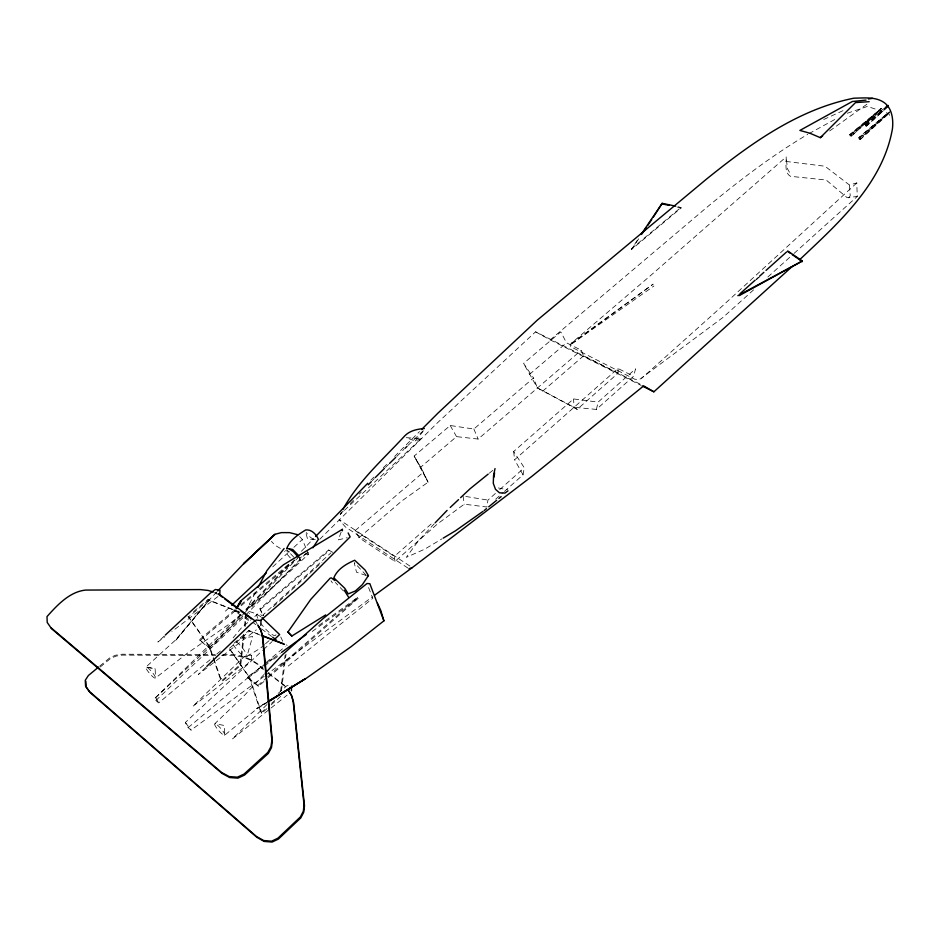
<?xml version="1.0" encoding="UTF-8"?>
<svg xmlns="http://www.w3.org/2000/svg" width="940" height="940" viewBox="0 0 940 940"><rect width="100%" height="100%" fill="white"/><g stroke="black" fill="none" stroke-linecap="round" stroke-linejoin="round"><path stroke-width="0.7" stroke-dasharray="4.7 3.53" d="M785.875 161.422L825.003 166.239L849.419 184.98L856.786 182.936L857.245 196.483L847.093 197.635L826.178 180.022L790.481 176.321C784.054 172.596 786.498 163.149 786.181 156.898L651.479 274.786L571.25 343.37L570.192 344.921L570.357 346.531L634.759 379.231L639.553 379.478L723.177 317.262L753.692 289.767M244.189 635.158L240.734 665.285L221.828 681.723L221.159 681.183L240.064 664.756L243.507 634.641M244.494 626.028L245.798 614.56M245.175 626.557L246.492 615.077M280.567 691.441L285.137 655.039M281.459 690.536L286.042 654.134M495.415 493.441L487.919 500.092L486.92 507.024L464.266 504.193L437.829 523.674L394.976 561.427L359.033 537.739L355.132 530.63L423.435 472.174L414.152 456.041L450.213 425.514L473.854 429.016L533.509 377.962L523.568 363.416L560.804 331.902L566.503 342.83L581.308 350.209L583.493 355.907L618.062 373.204L577.184 409.358L537.445 387.985L523.568 363.416M504.439 491.409L523.039 474.818L524.285 467.768L513.675 451.529L573.541 398.924L598.122 402.109L635.546 368.832L633.595 376.247L596.407 409.405L574.07 407.302L537.445 387.985L533.509 377.962M596.407 409.405L598.122 402.109M341.173 532.063L338.282 539.865L347.201 537.704M299.472 556.703L300.213 560.604L252.273 606.136L251.062 606.006L249.288 604.197L256.726 590.026M421.144 438.639L415.139 440.989L405.998 437.652L421.144 438.639L340.233 514.239L341.584 511.83M849.584 134.843L881.191 108.652L851.217 136.312L849.584 134.843L881.191 108.652L880.028 110.45M851.217 136.312L880.263 110.086M887.113 107.348L866.457 126.148L865.399 125.784L865.282 123.963L886.538 106.267M859.195 139.096L860.253 139.472L890.204 111.66L859.195 139.096L859.078 137.275L888.476 112.377M866.457 126.148L887.348 106.984M860.253 139.472L889.052 113.47M678.398 206.718L681.206 207.881L631.433 249.535L638.624 238.137M631.433 249.535L638.742 238.737M233.143 637.861L241.122 628.19L250.569 620.106M415.139 440.989L423.012 431.542M434.257 523.78L418.711 540.476L406.256 557.35L424.598 549.23L441.929 538.89M340.233 514.239L343.241 511.031M350.256 503.535L354.274 499.246M264.14 674.344L244.494 695.33L214.837 723.706L224.272 725.457L224.825 734.669M216.752 592L208.809 600.355L174.993 641.245L209.808 599.403L175.169 640.363L145.97 667.012L155.147 668.798L155.488 677.47M245.892 609.332L289.309 563.941M301.423 551.275L313.549 538.596M359.28 494.076L361.277 492.008M372.299 480.646L374.296 478.578M235.118 609.555L199.492 639.741L199.973 640.681L210.055 648.565L243.401 614.137M244.412 613.091L297.98 557.796M210.055 648.565L209.573 647.613L241.933 614.231M245.986 610.048L294.537 559.958M245.575 615.148L307.556 551.745M319.741 539.278L437.523 422.753L535.565 331.82L641.104 384.613M308.332 552.414L299.355 558.278M370.865 480.164L373.967 477.062M383.273 467.756L387.409 463.632M394.659 456.394L419.487 431.578M266.925 704.565L232.204 739.122L269.956 708.889M278.146 693.391L287.076 685.577L291.553 686.094M385.459 467.403L388.526 464.395M396.727 456.382L403.906 449.379M210.102 659.704L158.684 702.92L155.84 700.535L155.135 698.032L240.734 614.502M408.042 445.384L424.61 429.392M217.963 596.524L171.914 631.504M205.719 667.377L198.317 674.474L256.291 629.894M155.84 700.535L244.564 616.182M225.4 611.164L230.653 606.241M155.135 698.032L242.826 616.135M299.649 536.634L302.339 539.478L308.496 554.177L269.827 590.297L245.446 610.718M164.277 636.027L157.861 642.02L164.888 636.768M264.163 676.307L191.102 730.11L188.153 727.63L185.345 722.472L262.495 650.539M263.564 649.54L272.13 641.55M272.729 566.879L289.649 551.228M293.879 547.315L302.339 539.478M856.786 182.936L722.049 306.311L641.597 378.35M328.624 550.018L332.737 552.344L328.624 550.018L259.898 608.756L263.553 615.618L262.836 615.089L330.927 552.837M273.282 606.723L321.927 562.226M767.863 276.995L792.937 254.411M794.03 253.436L857.245 196.483M756.277 279.145L758.439 277.206M756.359 279.767L759.602 276.853M495.686 499.211L503.346 492.384M266.96 708.666L261.661 713.401L260.944 712.837L266.243 708.102M271.543 703.379L274.715 700.535M271.19 704.883L280.719 696.364M499.692 489.634L524.285 467.768M263.929 681.512L258.418 686.365L257.959 685.425L266.678 677.728M267.771 676.765L358.199 596.994L316.897 626.816M523.039 474.818L514.58 459.789L618.027 368.504L633.595 376.247M268.323 677.623L358.575 597.969L310.247 632.89M865.399 125.784L885.527 108.1M394.976 561.427L394.353 556.386L433.105 522.335M850.171 135.936L881.191 108.652L851.088 134.49L850.042 134.126M264.469 644.664L260.286 648.295L246.926 656.39L252.59 636.591L238.337 638.566M265.515 643.747L269.698 640.116M859.078 137.275L860.135 137.651L889.005 112.553M542.709 391.157L583.493 355.907M865.282 123.963L866.339 124.327L887.066 106.431M234.001 643.218L248.83 630.482L259.569 634.582M260.298 635.135L249.558 631.034L229.43 648.33L249.922 678.034L261.661 713.401M359.033 537.739L401.662 501.091L428.041 482.22L423.435 472.174M420.685 467.215L414.152 456.041L428.041 482.22L420.685 467.215L456.535 436.63L478.143 439.062L581.308 350.209M254.775 616.511L256.879 614.713M529.467 374.414L566.503 342.83M260.603 609.273L329.341 550.499M858.608 138.004L888.23 112.753M240.687 604.843L290.789 562.39M199.973 640.681L236.68 609.567M241.133 605.795L297.874 557.69M535.565 331.82L550.194 339.892L707.562 206.741C739.334 180.492 772.21 155.312 807.754 134.361M216.811 654.064L221.276 650.304M864.812 124.691L886.303 106.631M239.724 612.41L208.609 600.167L188.658 616.84L209.585 646.544L213.357 657.366M631.327 248.936L681.112 207.282M241.016 614.431L231.052 622.785L186.52 653.841L155.358 678.151A7.297 1.375 49.4 0 1 147.239 670.361A7.297 1.375 49.4 0 1 149.401 669.221A7.297 1.375 49.4 0 1 155.358 678.151M193.511 611.67L207.916 599.638L239.042 611.893M188.153 727.63L265.103 663.358M266.22 662.43L285.173 646.591M100.239 667.024L110.415 658.599L116.114 656.085L122.482 655.098L215.73 655.533M99.722 666.131L109.91 657.706L115.608 655.192L121.965 654.205L215.272 654.628M224.589 735.28A7.602 1.492 48.9 0 0 218.656 726.197A7.602 1.492 48.9 0 0 215.918 726.996A7.602 1.492 48.9 0 0 224.589 735.28L256.267 709.336L267.254 702.486M489.329 473.173L492.748 470.411M271.108 707.973L287.123 695.142M288.216 666.084L372.792 598.334L367.493 584.762M265.339 675.437L372.357 596.888M571.25 343.37L653.159 284.115L570.192 344.921L653.934 285.995M258.418 686.365L247.302 677.094L264.998 664.31M266.173 663.452L268.534 661.748M273.246 658.341L280.332 653.23M247.761 678.034L263.094 666.965M264.269 666.107L268.981 662.7M273.704 659.293L279.591 655.039M829.644 130.954L868.231 103.271M239.054 611.282L234.648 611.047L249.699 621.34M249.288 604.197L250.827 604.491L252.273 606.136M808.976 133.633L835.472 119.11M848.738 197.858L850.218 195.826L849.419 184.98M823.722 119.509L844.884 109.792M847.281 113.246L867.409 106.42L889.064 113.669L889.992 117.747M222.569 654.663C237.797 653.183 252.978 657.988 263.611 669.268M221.558 655.568C236.668 654.228 252.296 657.847 262.93 669.315M306.005 554.118L308.496 554.177M315.276 539.525L307.568 539.008L305.817 532.827M465.805 496.485L487.919 500.092M146.793 667.165L155.147 668.798M498.376 487.954L507.706 489.858M677.141 207.035L681.206 207.881M214.579 592.435L217.163 593.234M215.06 593.422L217.645 594.221M366.036 575.445L356.495 572.202L354.333 563.166M285.537 550.523L289.649 551.945M313.514 539.266L310.4 537.351L306.181 532.534M234.871 610.894L240.722 613.808M550.194 339.892L640.916 385.318M280.367 548.455L275.126 545.294L271.425 541.381M261.003 616.875L255.809 613.609L248.137 611.153L249.37 613.797M409.887 566.021L339.046 519.526L345.309 526.858L408.959 568.735M355.132 530.63L394.353 556.386M577.184 409.358L574.07 407.302L573.541 398.924M253.694 623.056L255.927 624.724M261.508 628.884L271.578 636.404M286.418 644.852L287.135 645.392M244.929 616.523L251.474 621.411M207.916 599.638L208.609 600.167M248.83 630.482L249.558 631.034M268.1 672.723L286.442 686.834M268.534 673.639L286.876 687.751M293.774 557.15L287.064 550.006M240.064 664.756L240.734 665.285M199.492 639.741L209.573 647.613M247.302 677.094L257.959 685.425M366.13 575.198L354.38 562.614M290.343 557.913L284.656 551.416M343.441 590.966L335.357 582.447M789.471 172.279L787.414 168.718L786.181 156.898M185.345 722.472L191.102 730.11M187.965 616.299L208.903 646.015L212.675 656.837M229.525 648.952L249.206 677.47L260.944 712.837M330.998 580.779L332.419 582.929M255.657 621.364L257.078 623.761M450.213 425.514L456.535 436.63M155.829 697.762L158.684 702.92M851.088 134.49L851.675 135.583M860.135 137.651L860.723 138.744M866.339 124.327L866.927 125.408M259.898 608.756L262.836 615.089M280.743 636.968L282.964 641.773M473.854 429.016L478.143 439.062M213.145 658.188L221.159 681.183M213.827 658.729L221.828 681.723M299.684 559.089L300.213 560.604M463.032 496.038L464.266 504.193M513.675 451.529L514.58 459.789M618.027 368.504L618.062 373.204M236.586 641.809A11.515 2.679 49.2 0 1 246.268 653.817A11.515 2.679 49.2 0 1 242.943 655.509A11.515 2.679 49.2 0 1 232.697 643.794M275.972 634.664A14.077 3.549 49.2 0 1 260.979 623.502M257.783 618.261A14.077 3.549 49.2 0 1 262.307 615.817M251.497 655.368L251.321 659.904L247.067 664.145L192.641 706.527L242.285 658.447L247.079 654.839L251.497 655.368M266.549 702.462L256.608 708.537L266.572 702.462"/><path stroke-width="1.41" d="M291.4 690.747L291.553 686.094M260.815 625.417L261.003 620.611L256.291 620.012L251.192 623.796L206.776 666.366M219.749 594.797L219.96 590.12L215.319 589.509L210.266 593.152L165.346 635.041M494.099 477.015L494.558 472.797M495.016 468.578L493.559 475.616L493.288 483.336L495.486 489.294L499.469 492.807L504.933 493.077L508.011 490.868M286.63 548.796C289.896 540.03 298.039 534.637 305.664 529.96C311.61 529.22 316.275 534.355 318.39 539.313L312.914 547.809M333.5 578.723C336.861 569.323 346.002 564.012 354.697 560.252L365.061 570.004L368.41 575.597L362.37 584.633L355.39 590.966L348.247 593.88L344.804 588.299L334.44 578.429M258.077 587.441L266.866 570.697L284.103 548.537M342.924 509.421C358.293 481.033 383.179 459.378 404.799 435.831C409.887 430.626 417.301 429.039 424.316 428.57M236.974 607.24L240.476 601.154L283.563 564.705L342.524 529.244M887.348 106.984L888.277 105.55L886.538 106.267M237.033 607.545L241.345 600.86L236.14 608.779M641.068 234.53L662.171 203.334L675.695 206.154M641.985 233.931L646.039 227.938M647.66 225.53L651.726 219.537M653.347 217.128L662.171 203.334M325.687 614.925L291.811 636.063L287.922 632.009L310.717 599.45L330.093 578.241L331.268 577.83L334.887 580.579M435.22 522.734L447.088 510.397M265.127 673.298L282.811 654.405L323.09 618.602L367.011 583.529L369.843 583.681L383.908 620.846L351.102 646.673L306.452 678.151L267.818 701.698L305.101 678.891L268.476 701.722M217.739 590.955L243.542 563.824L274.997 534.308L281.342 532.616L289.532 532.616L297.851 534.743M315.57 536.493L367.763 483.266M368.292 484.781L371.288 481.68M375.295 477.544L384.425 468.402M421.555 429.521L438.111 412.977L537.234 320.199L706.727 178.917C750.355 143.844 798.036 109.263 853.99 98.171C864.459 98.101 876.527 96.268 885.28 103.447C892.26 109.334 893.423 120.05 892.459 128.639C882.977 183.5 838.292 223.203 799.682 259.687M866.045 100.087L852.333 101.508L799.905 130.425L809.986 133.257L820.291 137.663L855.506 102.578L869.206 101.685M389.56 463.397L395.705 457.392M404.94 448.38L407.008 446.382M450.213 507.459L458.544 499.61M460.623 497.648L470 488.824L488.189 474.101M231.698 605.254L266.384 572.754M273.199 640.551L279.638 634.559L262.013 617.721M642.208 385.964L653.876 391.804L792.068 266.596M740.015 293.738L755.196 280.12M759.532 276.231L763.868 272.341M766.03 270.403L786.627 251.92M260.603 620.388L303.608 583.435L350.138 536.881L348.141 532.957M98.594 667.071L88.407 675.484L85.258 680.302L85.587 686.13L89.312 691.405L256.409 836.447L263.729 840.536L271.613 841.183L277.923 838.186L300.389 816.942L303.315 811.255L304.043 804.875L293.163 701.499L291.4 695.224L288.568 690.43M484.229 510.49L486.485 508.634M488.741 506.789L496.637 500.315M498.893 498.459L501.149 496.614M374.707 595.161L412.308 567.596L531.547 476.603L643.677 385.905L653.876 391.804M887.066 106.431L888.277 105.55M269.709 660.902L272.071 659.198M281.507 652.384L306.287 634.488M820.291 137.663L822.629 135.983M483.043 511.337L455.548 530.759L443.175 538.15M737.853 295.677L802.349 261.003L739.228 295.607M408.959 568.735L412.308 567.596M367.399 575.903L368.41 575.597M868.407 98.994L872.449 98.336M287.147 548.431L292.704 549.489L298.803 555.752M662.265 203.933L669.033 205.343M287.922 632.009L291.811 636.063M213.286 592.036L208.104 590.438L200.525 589.591L85.634 590.073C69.572 591.707 57.093 605.313 47 616.593L47.2 622.433L51.524 628.66L222.169 773.479L229.713 777.556L237.926 778.144L244.541 775.065L268.346 753.398L271.484 747.629L272.353 741.167L262.847 637.05L261.12 630.752L258.265 625.958M262.248 635.616L283.727 643.83M261.637 635.652L284.456 644.37M289.379 549.136L293.292 551.592L298.391 557.255M787.708 250.957L802.349 261.003M787.779 251.567L790.023 253.118M792.279 254.67L802.408 261.625M218.468 593.634L255.657 621.364M218.95 594.632L222.392 597.194M224.695 598.909L237.338 608.345M240.851 610.977L251.427 618.861M272.718 637.25L276.113 639.799M50.936 627.685L221.64 772.504L229.184 776.581L237.397 777.168L244.024 774.09L267.841 752.423L270.99 746.642L271.86 740.18L262.377 636.051L260.65 629.753L257.795 624.959M344.228 590.191L348.54 597.194M86.116 687.011L89.852 692.286L256.89 837.34L264.211 841.429L272.095 842.064L278.393 839.079L300.847 817.847L303.761 812.16L304.49 805.78L293.597 702.415L291.823 696.141L288.991 691.346M377.445 603.245L380.747 610.366L383.908 620.846M342.137 529.455L342.477 530.748M85.799 681.195L86.034 685.566M271.637 537.304L243.542 563.824L274.997 534.308L271.637 537.304"/></g></svg>
